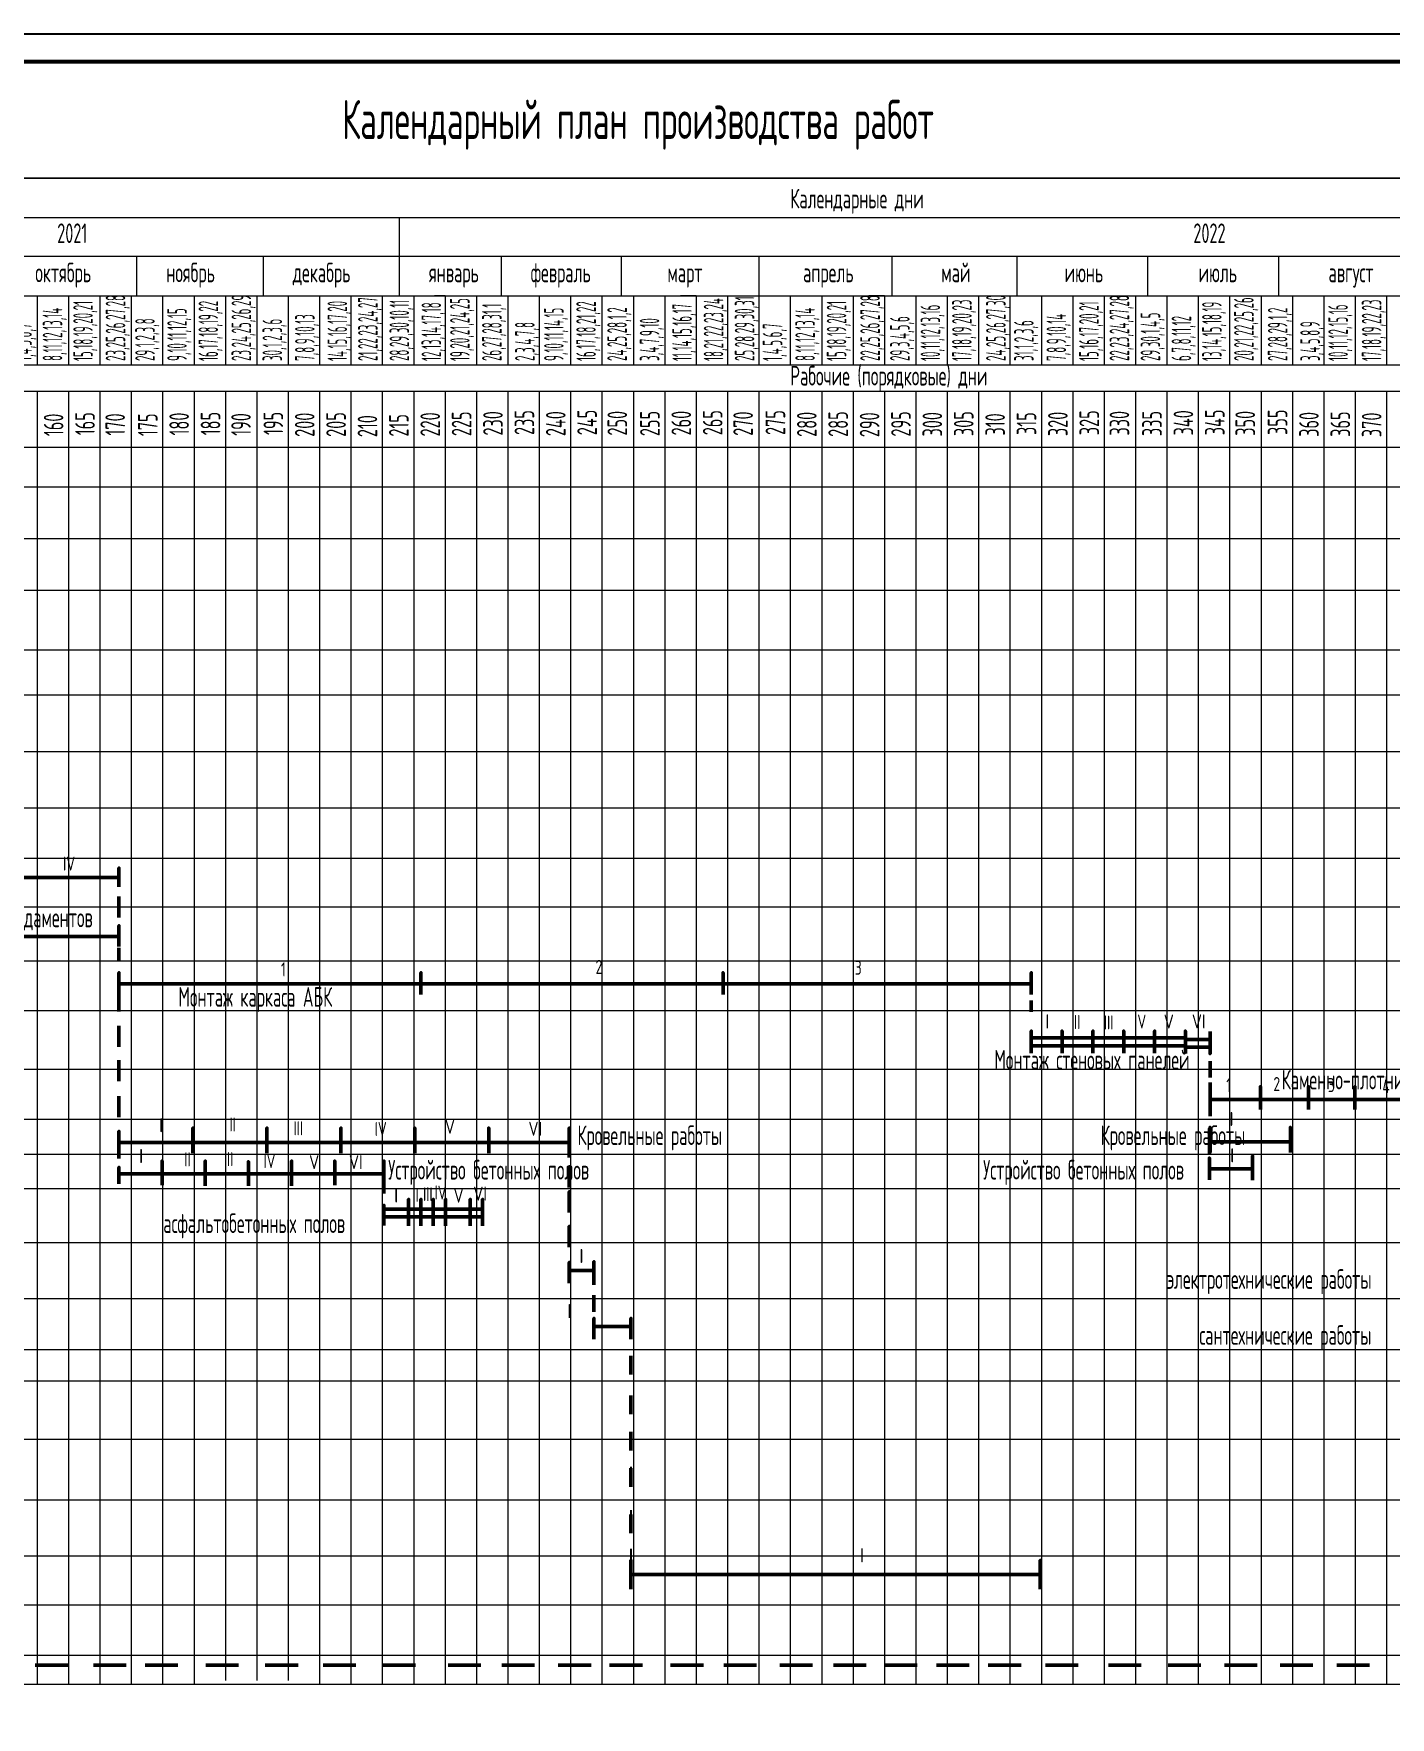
# Paper-space layout 'кал.план' of a CAD drawing. Header units: millimetres. Extents: x 0 to 2359, y 0 to 678.
# Drawn here: x 353 to 595.1, y 293.9 to 594.3 of the extents above; entities that cross this region are included whole.
import ezdxf

# ---------------------------------------------------------------- set-up
doc = ezdxf.new("R2010")
doc.units = ezdxf.units.MM
doc.header["$LTSCALE"] = 0.5
doc.linetypes.add('ACAD_ISO03W100', pattern=[30, 12, -18])
for name, color, linetype, lineweight in [('ТОЛСТЫЕ', 1, 'Continuous', 50), ('тонкая', 7, 'Continuous', 20), ('ТОНКИЕе', 7, 'Continuous', 25)]:
    doc.layers.add(name, color=color, linetype=linetype, lineweight=lineweight)
doc.layers.add('тонкие', color=7, linetype='Continuous')
doc.styles.add('Наклонный', font='isocpeur.ttf', dxfattribs={"width": 0.7, "height": 3.5})
doc.styles.add('Наклонный 5', font='isocpeur.ttf', dxfattribs={"height": 7})

# ---------------------------------------------------------------- blocks, each defined once
blk = doc.blocks.new('A$C460C082E')
at = {"layer": 'тонкая'}
for p, q in [((5.6, 0), (5.6, -170)), ((11.2, 0), (11.2, -170)), ((16.8, 0), (16.8, -170))]:
    blk.add_line(p, q, dxfattribs=at)

psp = doc.layouts.new('кал.план')

# ---------------------------------------------------------------- linework, layer by layer
at = {"layer": 'ТОЛСТЫЕ', "const_width": 0.7}
psp.add_lwpolyline([(20.4018, 5.2751), (835.4018, 5.2751), (835.4018, 589.2751), (20.4018, 589.2751)], close=True, dxfattribs=at)
at = {"layer": 'ТОЛСТЫЕ', "color": 0}
for points in [[(350.5779, 443.721), (368.1779, 443.721), (368.1779, 445.4264), (368.1779, 442.0748)], [(368.1779, 443.6547), (368.1779, 443.6547), (368.1779, 445.2229), (368.1779, 442.2192)], [(368.1779, 440.3842), (368.1779, 436.6414)], [(334.6779, 433.1986), (368.1779, 433.1986), (368.1779, 435.1441), (368.1779, 431.4335)], [(368.1779, 431.1781), (368.1779, 428.8667)], [(368.1779, 424.785), (368.1779, 426.7694), (368.1779, 422.8574)], [(422.0779, 424.785), (422.0779, 426.7694), (422.0779, 422.8574)], [(475.9779, 424.785), (475.9779, 426.7694), (475.9779, 422.8574)], [(530.9779, 424.785), (530.9779, 426.7694), (530.9779, 422.8574)], [(368.1779, 424.785), (530.9779, 424.785)], [(368.1779, 423.5959), (368.1779, 419.8531)], [(530.9779, 419.7942), (530.9779, 421.8309)], [(368.1779, 417.2736), (368.1779, 413.5308)], [(530.9779, 414.358), (530.9779, 416.3424), (530.9779, 412.4304)], [(530.9779, 415.129), (558.4779, 415.129)], [(536.4779, 414.358), (536.4779, 416.3424), (536.4779, 412.4304)], [(536.4779, 414.358), (536.4779, 416.3424), (536.4779, 412.4304)], [(541.9779, 414.358), (541.9779, 416.3424), (541.9779, 412.4304)], [(541.9779, 414.358), (541.9779, 416.3424), (541.9779, 412.4304)], [(547.4779, 414.358), (547.4779, 416.3424), (547.4779, 412.4304)], [(547.4779, 414.358), (547.4779, 416.3424), (547.4779, 412.4304)], [(552.9779, 414.358), (552.9779, 416.3424), (552.9779, 412.4304)], [(552.9779, 414.358), (552.9779, 416.3424), (552.9779, 412.4304)], [(558.4779, 414.3035), (558.4779, 416.3424), (558.4779, 412.3492)], [(558.4779, 414.358), (558.4779, 416.3424), (558.4779, 412.4304)], [(562.8779, 414.8243), (558.4779, 414.8243)], [(562.8779, 414.3035), (562.8779, 414.3035), (562.8779, 412.3154), (562.8779, 416.2748)], [(530.9779, 413.7181), (558.4779, 413.7181)], [(562.8779, 413.5049), (558.4779, 413.5049)], [(368.1779, 411.1693), (368.1779, 407.4265)], [(562.8779, 410.9643), (562.8779, 408.1007)], [(562.8779, 401.1605), (562.8779, 407.1668)], [(571.8577, 404.1636), (571.8577, 406.4429), (571.8577, 402.3824)], [(580.4779, 404.1636), (580.4779, 406.4429), (580.4779, 402.3824)], [(588.72, 404.1636), (588.72, 406.4429), (588.72, 402.3824)], [(368.1779, 404.738), (368.1779, 400.9952)], [(562.8779, 404.1636), (613.4779, 404.1636)], [(368.1779, 396.5054), (368.1779, 398.4812), (368.1779, 394.6795)], [(368.1779, 396.5054), (381.3779, 396.5054)], [(368.1779, 396.5054), (448.4779, 396.5054)], [(368.1779, 396.4589), (368.1779, 394.5875)], [(381.3779, 396.5054), (381.3779, 399.0768), (381.3779, 394.5523)], [(381.3779, 396.5054), (381.3779, 399.0768), (381.3779, 394.5523)], [(381.3779, 396.5054), (381.3779, 398.4812), (381.3779, 394.6795)], [(394.5779, 396.5054), (394.5779, 399.0768), (394.5779, 394.5523)], [(394.5779, 396.5054), (394.5779, 399.0768), (394.5779, 394.5523)], [(407.7779, 396.5054), (407.7779, 399.0768), (407.7779, 394.5523)], [(407.7779, 396.5054), (407.7779, 399.0768), (407.7779, 394.5523)], [(420.9779, 396.5054), (420.9779, 399.0768), (420.9779, 394.5523)], [(420.9779, 396.5054), (420.9779, 399.0768), (420.9779, 394.5523)], [(434.1779, 396.5054), (434.1779, 399.0768), (434.1779, 394.5523)], [(448.5332, 396.5054), (448.5332, 399.0768), (448.5332, 394.5523)], [(448.5332, 395.4792), (448.5332, 397.5415), (448.5332, 393.8271)], [(562.7779, 396.3123), (562.7779, 398.8838), (562.7779, 394.3592)], [(562.7779, 396.6215), (577.2332, 396.6215)], [(562.8779, 396.6215), (562.8779, 399.1929), (562.8779, 394.6684)], [(577.2332, 396.6215), (577.2332, 399.1929), (577.2332, 394.6684)], [(368.1779, 396.3978), (368.1779, 393.6483)], [(562.7779, 391.7793), (562.7779, 393.7407), (562.7779, 389.9659)], [(570.4779, 391.9124), (570.4779, 394.0708), (570.4779, 389.754)], [(368.1779, 390.9122), (415.4779, 390.9122), (415.4779, 393.2037), (415.4779, 388.8869)], [(368.1779, 390.9122), (368.1779, 392.0302), (368.1779, 389.0988)], [(368.1779, 390.9122), (375.8779, 390.9122)], [(375.8779, 391.0453), (375.8779, 393.2037), (375.8779, 388.8869)], [(375.8779, 390.9122), (375.8779, 392.8736), (375.8779, 389.0988)], [(383.5779, 391.0453), (383.5779, 393.2037), (383.5779, 388.8869)], [(383.5779, 390.9122), (383.5779, 393.0706), (383.5779, 388.7538)], [(391.2779, 390.9122), (391.2779, 393.0706), (391.2779, 388.7538)], [(391.2779, 390.9122), (391.2779, 393.0706), (391.2779, 388.7538)], [(398.9779, 391.0453), (398.9779, 393.2037), (398.9779, 388.8869)], [(398.9779, 390.9122), (398.9779, 393.0706), (398.9779, 388.7538)], [(406.6779, 391.0453), (406.6779, 393.2037), (406.6779, 388.8869)], [(415.4779, 391.0453), (415.4779, 393.2037), (415.4779, 388.8869)], [(448.5332, 390.1306), (448.5332, 392.1928), (448.5332, 388.4785)], [(562.7779, 392.9075), (562.7779, 389.8135)], [(562.7779, 391.7793), (570.4779, 391.7793)], [(415.4779, 390.201), (415.4779, 387.3621)], [(448.5332, 385.6405), (448.5332, 387.7027), (448.5332, 383.9884)], [(415.4779, 384.0885), (415.4779, 385.2425), (415.4779, 381.6705)], [(415.4779, 384.9963), (415.4779, 381.9508)], [(415.4779, 384.5583), (433.0779, 384.5583)], [(419.8779, 384.0334), (419.8779, 386.3413), (419.8779, 381.6153)], [(422.0779, 384.0334), (422.0779, 386.3413), (422.0779, 381.6153)], [(424.2779, 384.0334), (424.2779, 386.3413), (424.2779, 381.6153)], [(426.4779, 384.0334), (426.4779, 386.3413), (426.4779, 381.6153)], [(430.8779, 384.0334), (430.8779, 386.3413), (430.8779, 381.6153)], [(433.0779, 384.0334), (433.0779, 386.3413), (433.0779, 381.6153)], [(415.4779, 383.2151), (433.0779, 383.2151)], [(448.5332, 379.4758), (448.5332, 381.538), (448.5332, 377.8237)], [(448.5332, 373.0128), (448.5332, 375.075), (448.5332, 371.3607)], [(448.5332, 373.6155), (452.9332, 373.6155)], [(452.9332, 373.0128), (452.9332, 375.2348), (452.9332, 371.0612)], [(452.9332, 366.2956), (452.9332, 369.2562)], [(452.9332, 363.0339), (452.9332, 365.0961), (452.9332, 361.3818)], [(452.9332, 363.6366), (457.3332, 363.6366)], [(452.9332, 363.6366), (459.5332, 363.6366)], [(459.5332, 363.0339), (459.5332, 365.0961), (459.5332, 361.3818)], [(459.5332, 358.4104), (459.5332, 355.0888)], [(459.5332, 351.3415), (459.5332, 348.0199)], [(459.5332, 344.8687), (459.5332, 341.5472)], [(459.5332, 338.396), (459.5332, 335.0745)], [(459.5332, 330.099), (459.5332, 326.7774)], [(459.5332, 319.3872), (459.5332, 321.9679), (459.5332, 316.8066)], [(532.5713, 319.3872), (532.5713, 321.9679), (532.5713, 316.8066)], [(459.5332, 319.3872), (532.3332, 319.3872)]]:
    psp.add_lwpolyline(points, dxfattribs=at)
at = {"layer": 'ТОЛСТЫЕ', "color": 1}
psp.add_lwpolyline([(368.1779, 440.0012), (368.1779, 437.2517)], dxfattribs=at)
at = {"layer": 'ТОЛСТЫЕ'}
for points in [[(359.0899, 303.252), (353.2489, 303.252)], [(369.4609, 303.252), (363.62, 303.252)], [(378.699, 303.252), (372.858, 303.252)], [(389.5058, 303.252), (383.6649, 303.252)], [(400.1383, 303.252), (394.2974, 303.252)], [(410.4657, 303.252), (404.6247, 303.252)], [(421.0982, 303.252), (415.2572, 303.252)], [(432.7765, 303.252), (426.9355, 303.252)], [(442.3632, 303.252), (436.5222, 303.252)], [(452.4261, 303.252), (446.5852, 303.252)], [(461.5771, 303.252), (455.7361, 303.252)], [(472.471, 303.252), (466.63, 303.252)], [(481.9705, 303.252), (476.1296, 303.252)], [(491.939, 303.252), (486.098, 303.252)], [(501.5256, 303.252), (495.6846, 303.252)], [(510.5894, 303.252), (504.7484, 303.252)], [(519.9146, 303.252), (514.0737, 303.252)], [(529.1527, 303.252), (523.3118, 303.252)], [(539.3495, 303.252), (533.5085, 303.252)], [(550.592, 303.252), (544.751, 303.252)], [(561.2245, 303.252), (555.3835, 303.252)], [(571.3129, 303.252), (565.4719, 303.252)], [(581.2482, 303.252), (575.4072, 303.252)], [(591.3578, 303.252), (585.5168, 303.252)]]:
    psp.add_lwpolyline(points, dxfattribs=at)
at = {"layer": 'тонкая'}
for p, q in [((24.0093, 568.4989), (833.0093, 568.4989)), ((835.1766, 568.4989), (24.0093, 568.4989)), ((179.9766, 561.4989), (835.1766, 561.4989)), ((179.9766, 561.4989), (403.9766, 561.4989)), ((418.2629, 547.4989), (418.2629, 561.5137)), ((835.1766, 554.4989), (179.9766, 554.4989)), ((371.3967, 547.4989), (371.3967, 554.4989)), ((393.9619, 547.4989), (393.9619, 554.4989)), ((436.4209, 547.4989), (436.4209, 554.5063)), ((457.8495, 547.4989), (457.8495, 554.5063)), ((482.435, 547.4989), (482.435, 554.5063)), ((506.1595, 547.4989), (506.1595, 554.5063)), ((528.449, 547.4989), (528.449, 554.5063)), ((551.7908, 547.4989), (551.7908, 554.5063)), ((575.1327, 547.4989), (575.1327, 554.5063)), ((179.9766, 547.4989), (823.9766, 547.4989)), ((353.5766, 547.4989), (353.5766, 537.4989)), ((353.5766, 547.4989), (353.5766, 535.1994)), ((359.1766, 547.4989), (359.1766, 537.4989)), ((359.1766, 547.4989), (359.1766, 535.1994)), ((364.7766, 547.4989), (364.7766, 537.4989)), ((364.7766, 547.4989), (364.7766, 535.1994)), ((370.3766, 547.4989), (370.3766, 537.4989)), ((370.3766, 547.4989), (370.3766, 535.1994)), ((375.9766, 547.4989), (375.9766, 537.4989)), ((375.9766, 547.4989), (377.8366, 547.4989)), ((375.9766, 547.4989), (375.9766, 535.1994)), ((381.5766, 547.4989), (381.5766, 537.4989)), ((381.5766, 547.4989), (383.4366, 547.4989)), ((381.5766, 547.4989), (381.5766, 535.1994)), ((387.1766, 547.4989), (387.1766, 537.4989)), ((387.1766, 547.4989), (387.1766, 535.1994)), ((392.7766, 547.4989), (392.7766, 537.4989)), ((392.7766, 547.4989), (392.7766, 535.1994)), ((398.3766, 547.4989), (398.3766, 537.4989)), ((398.3766, 547.4989), (398.3766, 535.1994)), ((403.9766, 547.4989), (403.9766, 537.4989)), ((403.9766, 547.4989), (403.9766, 535.1994)), ((409.5766, 547.4989), (409.5766, 537.4989)), ((409.5766, 547.4989), (409.5766, 535.1994)), ((415.1766, 547.4989), (415.1766, 537.4989)), ((415.1766, 547.4989), (415.1766, 535.1994)), ((420.7766, 547.4989), (420.7766, 537.4989)), ((420.7766, 547.4989), (420.7766, 535.1994)), ((426.3766, 547.4989), (424.5166, 547.4989)), ((426.3766, 547.4989), (426.3766, 537.4989)), ((426.3766, 547.4989), (426.3766, 535.1994)), ((431.9766, 547.4989), (431.9766, 537.4989)), ((431.9766, 547.4989), (431.9766, 535.1994)), ((437.5766, 547.4989), (437.5766, 537.4989)), ((437.5766, 547.4989), (437.5766, 535.1994)), ((443.1766, 547.4989), (443.1766, 537.4989)), ((443.1766, 547.4989), (443.1766, 535.1994)), ((448.7766, 547.4989), (448.7766, 537.4989)), ((448.7766, 547.4989), (448.7766, 535.1994)), ((454.3766, 547.4989), (454.3766, 537.4989)), ((454.3766, 547.4989), (454.3766, 535.1994)), ((459.9766, 547.4989), (459.9766, 537.4989)), ((459.9766, 547.4989), (459.9766, 535.1994)), ((465.5766, 547.4989), (465.5766, 537.4989)), ((465.5766, 547.4989), (465.5766, 535.1994)), ((471.1766, 547.4989), (468.3766, 547.4989)), ((471.1766, 547.4989), (471.1766, 537.4989)), ((471.1766, 547.4989), (471.1766, 535.1994)), ((476.7766, 547.4989), (476.7766, 537.4989)), ((476.7766, 547.4989), (476.7766, 535.1994)), ((482.3766, 547.4989), (482.3766, 537.4989)), ((482.3766, 547.4989), (482.3766, 535.1994)), ((487.9766, 547.4989), (487.9766, 537.4989)), ((487.9766, 547.4989), (487.9766, 535.1994)), ((493.5766, 547.4989), (493.5766, 537.4989)), ((493.5766, 547.4989), (493.5766, 535.1994)), ((499.1766, 547.4989), (499.1766, 537.4989)), ((499.1766, 547.4989), (499.1766, 535.1994)), ((504.7766, 547.4989), (501.9766, 547.4989)), ((504.7766, 547.4989), (504.7766, 537.4989)), ((504.7766, 547.4989), (504.7766, 535.1994)), ((510.3766, 547.4989), (510.3766, 537.4989)), ((510.3766, 547.4989), (510.3766, 535.1994)), ((515.9766, 547.4989), (515.9766, 537.4989)), ((515.9766, 547.4989), (515.9766, 535.1994)), ((521.5766, 547.4989), (521.5766, 537.4989)), ((521.5766, 547.4989), (521.5766, 535.1994)), ((527.1766, 547.4989), (527.1766, 537.4989)), ((527.1766, 547.4989), (527.1766, 535.1994)), ((532.7766, 547.4989), (532.7766, 537.4989)), ((532.7766, 547.4989), (532.7766, 535.1994)), ((538.3766, 547.4989), (538.3766, 537.4989)), ((538.3766, 547.4989), (538.3766, 535.1994)), ((543.9766, 547.4989), (543.9766, 537.4989)), ((543.9766, 547.4989), (543.9766, 535.1994)), ((549.5766, 547.4989), (549.5766, 537.4989)), ((549.5766, 547.4989), (549.5766, 535.1994)), ((555.1766, 547.4989), (555.1766, 537.4989)), ((555.1766, 547.4989), (555.1766, 535.1994)), ((560.7766, 547.4989), (560.7766, 537.4989)), ((560.7766, 547.4989), (560.7766, 535.1994)), ((566.3766, 547.4989), (566.3766, 537.4989)), ((566.3766, 547.4989), (566.3766, 535.1994)), ((571.9766, 547.4989), (571.9766, 537.4989)), ((571.9766, 547.4989), (571.9766, 535.1994)), ((577.5766, 547.4989), (577.5766, 537.4989)), ((577.5766, 547.4989), (577.5766, 535.1994)), ((583.1766, 547.4989), (583.1766, 537.4989)), ((583.1766, 547.4989), (583.1766, 535.1994)), ((588.7766, 547.4989), (588.7766, 537.4989)), ((588.7766, 547.4989), (588.7766, 535.1994)), ((594.3766, 547.4989), (594.3766, 537.4989)), ((594.3766, 547.4989), (594.3766, 535.1994)), ((179.9766, 535.1994), (835.1766, 535.1994)), ((179.9766, 530.4989), (835.1766, 530.4989)), ((353.5766, 530.4989), (353.5766, 520.4989)), ((359.1766, 530.4989), (359.1766, 520.4989)), ((364.7766, 530.4989), (364.7766, 520.4989)), ((370.3766, 530.4989), (370.3766, 520.4989)), ((375.9766, 530.4989), (375.9766, 520.4989)), ((381.5766, 530.4989), (381.5766, 520.4989)), ((387.1766, 530.4989), (387.1766, 520.4989)), ((392.7766, 530.4989), (392.7766, 520.4989)), ((398.3766, 530.4989), (398.3766, 520.4989)), ((403.9766, 530.4989), (403.9766, 520.4989)), ((409.5766, 530.4989), (409.5766, 520.4989)), ((415.1766, 530.4989), (415.1766, 520.4989)), ((420.7766, 530.4989), (420.7766, 520.4989)), ((426.3766, 530.4989), (426.3766, 520.4989)), ((431.9766, 530.4989), (431.9766, 520.4989)), ((437.5766, 530.4989), (437.5766, 520.4989)), ((443.1766, 530.4989), (443.1766, 520.4989)), ((448.7766, 530.4989), (448.7766, 520.4989)), ((454.3766, 530.4989), (454.3766, 520.4989)), ((459.9766, 530.4989), (459.9766, 520.4989)), ((465.5766, 530.4989), (465.5766, 520.4989)), ((471.1766, 530.4989), (471.1766, 520.4989)), ((476.7766, 530.4989), (476.7766, 520.4989)), ((482.3766, 530.4989), (482.3766, 520.4989)), ((487.9766, 530.4989), (487.9766, 520.4989)), ((493.5766, 530.4989), (493.5766, 520.4989)), ((499.1766, 530.4989), (499.1766, 520.4989)), ((504.7766, 530.4989), (504.7766, 520.4989)), ((510.3766, 530.4989), (510.3766, 520.4989)), ((515.9766, 530.4989), (515.9766, 520.4989)), ((521.5766, 530.4989), (521.5766, 520.4989)), ((527.1766, 530.4989), (527.1766, 520.4989)), ((532.7766, 530.4989), (532.7766, 520.4989)), ((538.3766, 530.4989), (538.3766, 520.4989)), ((543.9766, 530.4989), (543.9766, 520.4989)), ((549.5766, 530.4989), (549.5766, 520.4989)), ((555.1766, 530.4989), (555.1766, 520.4989)), ((560.7766, 530.4989), (560.7766, 520.4989)), ((566.3766, 530.4989), (566.3766, 520.4989)), ((571.9766, 530.4989), (571.9766, 520.4989)), ((577.5766, 530.4989), (577.5766, 520.4989)), ((583.1766, 530.4989), (583.1766, 520.4989)), ((588.7766, 530.4989), (588.7766, 520.4989)), ((594.3766, 530.4989), (594.3766, 520.4989)), ((179.9766, 520.4989), (835.1766, 520.4989)), ((353.5766, 520.4989), (353.5766, 350.4989)), ((359.1766, 520.4989), (359.1766, 350.4989)), ((364.7766, 520.4989), (364.7766, 350.4989)), ((370.3766, 520.4989), (370.3766, 350.4989)), ((375.9766, 520.4989), (375.9766, 350.4989)), ((381.5766, 520.4989), (381.5766, 350.4989)), ((403.9766, 520.4989), (403.9766, 350.4989)), ((409.5766, 520.4989), (409.5766, 350.4989)), ((415.1766, 520.4989), (415.1766, 350.4989)), ((420.7766, 520.4989), (420.7766, 350.4989)), ((426.3766, 520.4989), (426.3766, 350.4989)), ((431.9766, 520.4989), (431.9766, 350.4989)), ((437.5766, 520.4989), (437.5766, 350.4989)), ((443.1766, 520.4989), (443.1766, 350.4989)), ((448.7766, 520.4989), (448.7766, 350.4989)), ((454.3766, 520.4989), (454.3766, 350.4989)), ((459.9766, 520.4989), (459.9766, 350.4989)), ((465.5766, 520.4989), (465.5766, 350.4989)), ((471.1766, 520.4989), (471.1766, 350.4989)), ((476.7766, 520.4989), (476.7766, 350.4989)), ((482.3766, 520.4989), (482.3766, 350.4989)), ((487.9766, 520.4989), (487.9766, 350.4989)), ((493.5766, 520.4989), (493.5766, 350.4989)), ((499.1766, 520.4989), (499.1766, 350.4989)), ((504.7766, 520.4989), (504.7766, 350.4989)), ((510.3766, 520.4989), (510.3766, 350.4989)), ((515.9766, 520.4989), (515.9766, 350.4989)), ((521.5766, 520.4989), (521.5766, 350.4989)), ((527.1766, 520.4989), (527.1766, 350.4989)), ((532.7766, 520.4989), (532.7766, 350.4989)), ((538.3766, 520.4989), (538.3766, 350.4989)), ((543.9766, 520.4989), (543.9766, 350.4989)), ((549.5766, 520.4989), (549.5766, 350.4989)), ((555.1766, 520.4989), (555.1766, 350.4989)), ((560.7766, 520.4989), (560.7766, 350.4989)), ((566.3766, 520.4989), (566.3766, 350.4989)), ((571.9766, 520.4989), (571.9766, 350.4989)), ((577.5766, 520.4989), (577.5766, 350.4989)), ((583.1766, 520.4989), (583.1766, 350.4989)), ((588.7766, 520.4989), (588.7766, 350.4989)), ((594.3766, 520.4989), (594.3766, 350.4989)), ((21.0093, 513.4114), (833.0093, 513.4114)), ((179.9766, 513.4114), (835.1766, 513.4114)), ((353.5766, 510.4989), (353.5766, 340.4989)), ((359.1766, 510.4989), (359.1766, 340.4989)), ((364.7766, 510.4989), (364.7766, 340.4989)), ((370.3766, 510.4989), (370.3766, 340.4989)), ((375.9766, 510.4989), (375.9766, 340.4989)), ((381.5766, 510.4989), (381.5766, 340.4989)), ((403.9766, 510.4989), (403.9766, 340.4989)), ((409.5766, 510.4989), (409.5766, 340.4989)), ((415.1766, 510.4989), (415.1766, 340.4989)), ((420.7766, 510.4989), (420.7766, 340.4989)), ((426.3766, 510.4989), (426.3766, 340.4989)), ((431.9766, 510.4989), (431.9766, 340.4989)), ((437.5766, 510.4989), (437.5766, 340.4989)), ((443.1766, 510.4989), (443.1766, 340.4989)), ((448.7766, 510.4989), (448.7766, 340.4989)), ((454.3766, 510.4989), (454.3766, 340.4989)), ((459.9766, 510.4989), (459.9766, 340.4989)), ((465.5766, 510.4989), (465.5766, 340.4989)), ((471.1766, 510.4989), (471.1766, 340.4989)), ((476.7766, 510.4989), (476.7766, 340.4989)), ((482.3766, 510.4989), (482.3766, 340.4989)), ((487.9766, 510.4989), (487.9766, 340.4989)), ((493.5766, 510.4989), (493.5766, 340.4989)), ((499.1766, 510.4989), (499.1766, 340.4989)), ((504.7766, 510.4989), (504.7766, 340.4989)), ((510.3766, 510.4989), (510.3766, 340.4989)), ((515.9766, 510.4989), (515.9766, 340.4989)), ((521.5766, 510.4989), (521.5766, 340.4989)), ((527.1766, 510.4989), (527.1766, 340.4989)), ((532.7766, 510.4989), (532.7766, 340.4989)), ((538.3766, 510.4989), (538.3766, 340.4989)), ((543.9766, 510.4989), (543.9766, 340.4989)), ((549.5766, 510.4989), (549.5766, 340.4989)), ((555.1766, 510.4989), (555.1766, 340.4989)), ((560.7766, 510.4989), (560.7766, 340.4989)), ((566.3766, 510.4989), (566.3766, 340.4989)), ((571.9766, 510.4989), (571.9766, 340.4989)), ((577.5766, 510.4989), (577.5766, 340.4989)), ((583.1766, 510.4989), (583.1766, 340.4989)), ((588.7766, 510.4989), (588.7766, 340.4989)), ((594.3766, 510.4989), (594.3766, 340.4989)), ((21.0093, 504.1934), (823.1093, 504.1934)), ((21.0093, 504.1934), (833.0093, 504.1934)), ((179.9766, 504.1934), (835.1766, 504.1934)), ((353.5766, 500.4989), (353.5766, 330.4989)), ((359.1766, 500.4989), (359.1766, 330.4989)), ((364.7766, 500.4989), (364.7766, 330.4989)), ((370.3766, 500.4989), (370.3766, 330.4989)), ((375.9766, 500.4989), (375.9766, 330.4989)), ((381.5766, 500.4989), (381.5766, 330.4989)), ((403.9766, 500.4989), (403.9766, 330.4989)), ((409.5766, 500.4989), (409.5766, 330.4989)), ((415.1766, 500.4989), (415.1766, 330.4989)), ((420.7766, 500.4989), (420.7766, 330.4989)), ((426.3766, 500.4989), (426.3766, 330.4989)), ((431.9766, 500.4989), (431.9766, 330.4989)), ((437.5766, 500.4989), (437.5766, 330.4989)), ((443.1766, 500.4989), (443.1766, 330.4989)), ((448.7766, 500.4989), (448.7766, 330.4989)), ((454.3766, 500.4989), (454.3766, 330.4989)), ((459.9766, 500.4989), (459.9766, 330.4989)), ((465.5766, 500.4989), (465.5766, 330.4989)), ((471.1766, 500.4989), (471.1766, 330.4989)), ((476.7766, 500.4989), (476.7766, 330.4989)), ((482.3766, 500.4989), (482.3766, 330.4989)), ((487.9766, 500.4989), (487.9766, 330.4989)), ((493.5766, 500.4989), (493.5766, 330.4989)), ((499.1766, 500.4989), (499.1766, 330.4989)), ((504.7766, 500.4989), (504.7766, 330.4989)), ((510.3766, 500.4989), (510.3766, 330.4989)), ((515.9766, 500.4989), (515.9766, 330.4989)), ((521.5766, 500.4989), (521.5766, 330.4989)), ((527.1766, 500.4989), (527.1766, 330.4989)), ((532.7766, 500.4989), (532.7766, 330.4989)), ((538.3766, 500.4989), (538.3766, 330.4989)), ((543.9766, 500.4989), (543.9766, 330.4989)), ((549.5766, 500.4989), (549.5766, 330.4989)), ((555.1766, 500.4989), (555.1766, 330.4989)), ((560.7766, 500.4989), (560.7766, 330.4989)), ((566.3766, 500.4989), (566.3766, 330.4989)), ((571.9766, 500.4989), (571.9766, 330.4989)), ((577.5766, 500.4989), (577.5766, 330.4989)), ((583.1766, 500.4989), (583.1766, 330.4989)), ((588.7766, 500.4989), (588.7766, 330.4989)), ((594.3766, 500.4989), (594.3766, 330.4989)), ((21.0093, 494.9845), (823.1093, 494.9845)), ((21.0093, 494.9845), (833.0093, 494.9845)), ((179.9766, 494.9845), (835.1766, 494.9845)), ((353.5766, 490.4989), (353.5766, 320.4989)), ((359.1766, 490.4989), (359.1766, 320.4989)), ((364.7766, 490.4989), (364.7766, 320.4989)), ((370.3766, 490.4989), (370.3766, 320.4989)), ((375.9766, 490.4989), (375.9766, 320.4989)), ((381.5766, 490.4989), (381.5766, 320.4989)), ((403.9766, 490.4989), (403.9766, 320.4989)), ((409.5766, 490.4989), (409.5766, 320.4989)), ((415.1766, 490.4989), (415.1766, 320.4989)), ((420.7766, 490.4989), (420.7766, 320.4989)), ((426.3766, 490.4989), (426.3766, 320.4989)), ((431.9766, 490.4989), (431.9766, 320.4989)), ((437.5766, 490.4989), (437.5766, 320.4989)), ((443.1766, 490.4989), (443.1766, 320.4989)), ((448.7766, 490.4989), (448.7766, 320.4989)), ((454.3766, 490.4989), (454.3766, 320.4989)), ((459.9766, 490.4989), (459.9766, 320.4989)), ((465.5766, 490.4989), (465.5766, 320.4989)), ((471.1766, 490.4989), (471.1766, 320.4989)), ((476.7766, 490.4989), (476.7766, 320.4989)), ((482.3766, 490.4989), (482.3766, 320.4989)), ((487.9766, 490.4989), (487.9766, 320.4989)), ((493.5766, 490.4989), (493.5766, 320.4989)), ((499.1766, 490.4989), (499.1766, 320.4989)), ((504.7766, 490.4989), (504.7766, 320.4989)), ((510.3766, 490.4989), (510.3766, 320.4989)), ((515.9766, 490.4989), (515.9766, 320.4989)), ((521.5766, 490.4989), (521.5766, 320.4989)), ((527.1766, 490.4989), (527.1766, 320.4989)), ((532.7766, 490.4989), (532.7766, 320.4989)), ((538.3766, 490.4989), (538.3766, 320.4989)), ((543.9766, 490.4989), (543.9766, 320.4989)), ((549.5766, 490.4989), (549.5766, 320.4989)), ((555.1766, 490.4989), (555.1766, 320.4989)), ((560.7766, 490.4989), (560.7766, 320.4989)), ((566.3766, 490.4989), (566.3766, 320.4989)), ((571.9766, 490.4989), (571.9766, 320.4989)), ((577.5766, 490.4989), (577.5766, 320.4989)), ((583.1766, 490.4989), (583.1766, 320.4989)), ((588.7766, 490.4989), (588.7766, 320.4989)), ((594.3766, 490.4989), (594.3766, 320.4989)), ((21.0093, 484.3456), (823.1093, 484.3456)), ((21.0093, 484.3456), (833.0093, 484.3456)), ((179.9766, 484.3456), (835.1766, 484.3456)), ((353.5766, 480.4989), (353.5766, 310.4989)), ((359.1766, 480.4989), (359.1766, 310.4989)), ((364.7766, 480.4989), (364.7766, 310.4989)), ((370.3766, 480.4989), (370.3766, 310.4989)), ((375.9766, 480.4989), (375.9766, 310.4989)), ((381.5766, 480.4989), (381.5766, 310.4989)), ((403.9766, 480.4989), (403.9766, 310.4989)), ((409.5766, 480.4989), (409.5766, 310.4989)), ((415.1766, 480.4989), (415.1766, 310.4989)), ((420.7766, 480.4989), (420.7766, 310.4989)), ((426.3766, 480.4989), (426.3766, 310.4989)), ((431.9766, 480.4989), (431.9766, 310.4989)), ((437.5766, 480.4989), (437.5766, 310.4989)), ((443.1766, 480.4989), (443.1766, 310.4989)), ((448.7766, 480.4989), (448.7766, 310.4989)), ((454.3766, 480.4989), (454.3766, 310.4989)), ((459.9766, 480.4989), (459.9766, 310.4989)), ((465.5766, 480.4989), (465.5766, 310.4989)), ((471.1766, 480.4989), (471.1766, 310.4989)), ((476.7766, 480.4989), (476.7766, 310.4989)), ((482.3766, 480.4989), (482.3766, 310.4989)), ((487.9766, 480.4989), (487.9766, 310.4989)), ((493.5766, 480.4989), (493.5766, 310.4989)), ((499.1766, 480.4989), (499.1766, 310.4989)), ((504.7766, 480.4989), (504.7766, 310.4989)), ((510.3766, 480.4989), (510.3766, 310.4989)), ((515.9766, 480.4989), (515.9766, 310.4989)), ((521.5766, 480.4989), (521.5766, 310.4989)), ((527.1766, 480.4989), (527.1766, 310.4989)), ((532.7766, 480.4989), (532.7766, 310.4989)), ((538.3766, 480.4989), (538.3766, 310.4989)), ((543.9766, 480.4989), (543.9766, 310.4989)), ((549.5766, 480.4989), (549.5766, 310.4989)), ((555.1766, 480.4989), (555.1766, 310.4989)), ((560.7766, 480.4989), (560.7766, 310.4989)), ((566.3766, 480.4989), (566.3766, 310.4989)), ((571.9766, 480.4989), (571.9766, 310.4989)), ((577.5766, 480.4989), (577.5766, 310.4989)), ((583.1766, 480.4989), (583.1766, 310.4989)), ((588.7766, 480.4989), (588.7766, 310.4989)), ((594.3766, 480.4989), (594.3766, 310.4989)), ((21.0093, 476.3543), (823.1093, 476.3543)), ((21.0093, 476.3543), (833.0093, 476.3543)), ((179.9766, 476.3543), (835.1766, 476.3543)), ((353.5766, 470.4989), (353.5766, 300.4989)), ((359.1766, 470.4989), (359.1766, 300.4989)), ((364.7766, 470.4989), (364.7766, 300.4989)), ((370.3766, 470.4989), (370.3766, 300.4989)), ((375.9766, 470.4989), (375.9766, 300.4989)), ((381.5766, 470.4989), (381.5766, 300.4989)), ((403.9766, 470.4989), (403.9766, 300.4989)), ((409.5766, 470.4989), (409.5766, 300.4989)), ((415.1766, 470.4989), (415.1766, 300.4989)), ((420.7766, 470.4989), (420.7766, 300.4989)), ((426.3766, 470.4989), (426.3766, 300.4989)), ((431.9766, 470.4989), (431.9766, 300.4989)), ((437.5766, 470.4989), (437.5766, 300.4989)), ((443.1766, 470.4989), (443.1766, 300.4989)), ((448.7766, 470.4989), (448.7766, 300.4989)), ((454.3766, 470.4989), (454.3766, 300.4989)), ((459.9766, 470.4989), (459.9766, 300.4989)), ((465.5766, 470.4989), (465.5766, 300.4989)), ((471.1766, 470.4989), (471.1766, 300.4989)), ((476.7766, 470.4989), (476.7766, 300.4989)), ((482.3766, 470.4989), (482.3766, 300.4989)), ((487.9766, 470.4989), (487.9766, 300.4989)), ((493.5766, 470.4989), (493.5766, 300.4989)), ((499.1766, 470.4989), (499.1766, 300.4989)), ((504.7766, 470.4989), (504.7766, 300.4989)), ((510.3766, 470.4989), (510.3766, 300.4989)), ((515.9766, 470.4989), (515.9766, 300.4989)), ((521.5766, 470.4989), (521.5766, 300.4989)), ((527.1766, 470.4989), (527.1766, 300.4989)), ((532.7766, 470.4989), (532.7766, 300.4989)), ((538.3766, 470.4989), (538.3766, 300.4989)), ((543.9766, 470.4989), (543.9766, 300.4989)), ((549.5766, 470.4989), (549.5766, 300.4989)), ((555.1766, 470.4989), (555.1766, 300.4989)), ((560.7766, 470.4989), (560.7766, 300.4989)), ((566.3766, 470.4989), (566.3766, 300.4989)), ((571.9766, 470.4989), (571.9766, 300.4989)), ((577.5766, 470.4989), (577.5766, 300.4989)), ((583.1766, 470.4989), (583.1766, 300.4989)), ((588.7766, 470.4989), (588.7766, 300.4989)), ((594.3766, 470.4989), (594.3766, 300.4989)), ((21.0093, 466.2113), (823.1093, 466.2113)), ((21.0093, 466.2113), (833.0093, 466.2113)), ((179.9766, 466.2113), (835.1766, 466.2113)), ((353.5766, 460.4989), (353.5766, 299.8783)), ((359.1766, 460.4989), (359.1766, 299.8783)), ((364.7766, 460.4989), (364.7766, 299.8783)), ((370.3766, 460.4989), (370.3766, 299.8783)), ((375.9766, 460.4989), (375.9766, 299.8783)), ((381.5766, 460.4989), (381.5766, 299.8783)), ((403.9766, 460.4989), (403.9766, 299.8783)), ((409.5766, 460.4989), (409.5766, 299.8783)), ((415.1766, 460.4989), (415.1766, 299.8783)), ((420.7766, 460.4989), (420.7766, 299.8783)), ((426.3766, 460.4989), (426.3766, 299.8783)), ((431.9766, 460.4989), (431.9766, 299.8783)), ((437.5766, 460.4989), (437.5766, 299.8783)), ((443.1766, 460.4989), (443.1766, 299.8783)), ((448.7766, 460.4989), (448.7766, 299.8783)), ((454.3766, 460.4989), (454.3766, 299.8783)), ((459.9766, 460.4989), (459.9766, 299.8783)), ((465.5766, 460.4989), (465.5766, 299.8783)), ((471.1766, 460.4989), (471.1766, 299.8783)), ((476.7766, 460.4989), (476.7766, 299.8783)), ((482.3766, 460.4989), (482.3766, 299.8783)), ((487.9766, 460.4989), (487.9766, 299.8783)), ((493.5766, 460.4989), (493.5766, 299.8783)), ((499.1766, 460.4989), (499.1766, 299.8783)), ((504.7766, 460.4989), (504.7766, 299.8783)), ((510.3766, 460.4989), (510.3766, 299.8783)), ((515.9766, 460.4989), (515.9766, 299.8783)), ((521.5766, 460.4989), (521.5766, 299.8783)), ((527.1766, 460.4989), (527.1766, 299.8783)), ((532.7766, 460.4989), (532.7766, 299.8783)), ((538.3766, 460.4989), (538.3766, 299.8783)), ((543.9766, 460.4989), (543.9766, 299.8783)), ((549.5766, 460.4989), (549.5766, 299.8783)), ((555.1766, 460.4989), (555.1766, 299.8783)), ((560.7766, 460.4989), (560.7766, 299.8783)), ((566.3766, 460.4989), (566.3766, 299.8783)), ((571.9766, 460.4989), (571.9766, 299.8783)), ((577.5766, 460.4989), (577.5766, 299.8783)), ((583.1766, 460.4989), (583.1766, 299.8783)), ((588.7766, 460.4989), (588.7766, 299.8783)), ((594.3766, 460.4989), (594.3766, 299.8783)), ((21.0093, 456.1479), (823.1093, 456.1479)), ((21.0093, 456.1479), (833.0093, 456.1479)), ((179.9766, 456.1479), (835.1766, 456.1479)), ((353.5766, 450.4989), (353.5766, 299.8783)), ((359.1766, 450.4989), (359.1766, 299.8783)), ((364.7766, 450.4989), (364.7766, 299.8783)), ((370.3766, 450.4989), (370.3766, 299.8783)), ((375.9766, 450.4989), (375.9766, 299.8783)), ((381.5766, 450.4989), (381.5766, 299.8783)), ((403.9766, 450.4989), (403.9766, 299.8783)), ((409.5766, 450.4989), (409.5766, 299.8783)), ((415.1766, 450.4989), (415.1766, 299.8783)), ((420.7766, 450.4989), (420.7766, 299.8783)), ((426.3766, 450.4989), (426.3766, 299.8783)), ((431.9766, 450.4989), (431.9766, 299.8783)), ((437.5766, 450.4989), (437.5766, 299.8783)), ((443.1766, 450.4989), (443.1766, 299.8783)), ((448.7766, 450.4989), (448.7766, 299.8783)), ((454.3766, 450.4989), (454.3766, 299.8783)), ((459.9766, 450.4989), (459.9766, 299.8783)), ((465.5766, 450.4989), (465.5766, 299.8783)), ((471.1766, 450.4989), (471.1766, 299.8783)), ((476.7766, 450.4989), (476.7766, 299.8783)), ((482.3766, 450.4989), (482.3766, 299.8783)), ((487.9766, 450.4989), (487.9766, 299.8783)), ((493.5766, 450.4989), (493.5766, 299.8783)), ((499.1766, 450.4989), (499.1766, 299.8783)), ((504.7766, 450.4989), (504.7766, 299.8783)), ((510.3766, 450.4989), (510.3766, 299.8783)), ((515.9766, 450.4989), (515.9766, 299.8783)), ((521.5766, 450.4989), (521.5766, 299.8783)), ((527.1766, 450.4989), (527.1766, 299.8783)), ((532.7766, 450.4989), (532.7766, 299.8783)), ((538.3766, 450.4989), (538.3766, 299.8783)), ((543.9766, 450.4989), (543.9766, 299.8783)), ((549.5766, 450.4989), (549.5766, 299.8783)), ((555.1766, 450.4989), (555.1766, 299.8783)), ((560.7766, 450.4989), (560.7766, 299.8783)), ((566.3766, 450.4989), (566.3766, 299.8783)), ((571.9766, 450.4989), (571.9766, 299.8783)), ((577.5766, 450.4989), (577.5766, 299.8783)), ((583.1766, 450.4989), (583.1766, 299.8783)), ((588.7766, 450.4989), (588.7766, 299.8783)), ((594.3766, 450.4989), (594.3766, 299.8783)), ((21.0093, 447.2123), (823.1093, 447.2123)), ((21.0093, 447.2123), (833.0093, 447.2123)), ((179.9766, 447.2123), (835.1766, 447.2123)), ((555.1766, 445.4989), (555.1766, 350.4989)), ((21.0093, 438.5204), (823.1093, 438.5204)), ((21.0093, 438.5204), (833.0093, 438.5204)), ((179.9766, 438.5204), (835.1766, 438.5204)), ((353.5766, 440.4989), (353.5766, 299.8783)), ((364.7766, 440.4989), (364.7766, 299.8783)), ((370.3766, 440.4989), (370.3766, 299.8783)), ((375.9766, 440.4989), (375.9766, 299.8783)), ((381.5766, 440.4989), (381.5766, 299.8783)), ((403.9766, 440.4989), (403.9766, 299.8783)), ((409.5766, 440.4989), (409.5766, 299.8783)), ((415.1766, 440.4989), (415.1766, 299.8783)), ((420.7766, 440.4989), (420.7766, 299.8783)), ((426.3766, 440.4989), (426.3766, 299.8783)), ((431.9766, 440.4989), (431.9766, 299.8783)), ((437.5766, 440.4989), (437.5766, 299.8783)), ((443.1766, 440.4989), (443.1766, 299.8783)), ((448.7766, 440.4989), (448.7766, 299.8783)), ((454.3766, 440.4989), (454.3766, 299.8783)), ((459.9766, 440.4989), (459.9766, 299.8783)), ((465.5766, 440.4989), (465.5766, 299.8783)), ((471.1766, 440.4989), (471.1766, 299.8783)), ((476.7766, 440.4989), (476.7766, 299.8783)), ((482.3766, 440.4989), (482.3766, 299.8783)), ((487.9766, 440.4989), (487.9766, 299.8783)), ((493.5766, 440.4989), (493.5766, 299.8783)), ((499.1766, 440.4989), (499.1766, 299.8783)), ((504.7766, 440.4989), (504.7766, 299.8783)), ((510.3766, 440.4989), (510.3766, 299.8783)), ((515.9766, 440.4989), (515.9766, 299.8783)), ((521.5766, 440.4989), (521.5766, 299.8783)), ((527.1766, 440.4989), (527.1766, 299.8783)), ((532.7766, 440.4989), (532.7766, 299.8783)), ((538.3766, 440.4989), (538.3766, 299.8783)), ((543.9766, 440.4989), (543.9766, 299.8783)), ((549.5766, 440.4989), (549.5766, 299.8783)), ((555.1766, 440.4989), (555.1766, 299.8783)), ((560.7766, 440.4989), (560.7766, 299.8783)), ((566.3766, 440.4989), (566.3766, 299.8783)), ((571.9766, 440.4989), (571.9766, 299.8783)), ((577.5766, 440.4989), (577.5766, 299.8783)), ((583.1766, 440.4989), (583.1766, 299.8783)), ((588.7766, 440.4989), (588.7766, 299.8783)), ((594.3766, 440.4989), (594.3766, 299.8783)), ((21.0093, 428.9133), (823.1093, 428.9133)), ((21.0093, 428.9133), (833.0093, 428.9133)), ((179.9766, 428.9133), (835.1766, 428.9133)), ((21.0093, 420.0405), (823.1093, 420.0405)), ((21.0093, 420.0405), (833.0093, 420.0405)), ((179.9766, 420.0405), (835.1766, 420.0405)), ((21.0093, 409.5852), (823.1093, 409.5852)), ((21.0093, 409.5852), (833.0093, 409.5852)), ((179.9766, 409.5852), (835.1766, 409.5852)), ((21.0093, 400.6219), (823.1093, 400.6219)), ((21.0093, 400.6219), (833.0093, 400.6219)), ((179.9766, 400.6219), (835.1766, 400.6219)), ((21.0093, 394.4181), (823.1093, 394.4181)), ((21.0093, 394.4181), (833.0093, 394.4181)), ((179.9766, 394.4181), (835.1766, 394.4181)), ((21.0093, 388.257), (823.1093, 388.257)), ((21.0093, 388.257), (833.0093, 388.257)), ((179.9766, 388.257), (835.1766, 388.257)), ((21.0093, 378.6594), (833.0463, 378.6594)), ((179.9766, 378.6594), (835.1766, 378.6594)), ((555.1766, 375.4989), (555.1766, 299.8783)), ((21.0093, 368.652), (823.1093, 368.652)), ((21.0093, 368.652), (833.0093, 368.652)), ((179.9766, 368.652), (835.1766, 368.652)), ((555.1766, 365.4989), (555.1766, 299.8783)), ((21.0093, 359.5317), (823.1093, 359.5317)), ((21.0093, 359.5317), (833.0093, 359.5317)), ((179.9766, 359.5317), (835.1766, 359.5317)), ((21.0093, 353.967), (823.1093, 353.967)), ((21.0093, 353.967), (823.1093, 353.967)), ((21.0093, 353.967), (833.0093, 353.967)), ((179.9766, 353.967), (835.1766, 353.967)), ((21.0093, 343.5627), (823.1093, 343.5627)), ((21.0093, 343.5627), (833.0093, 343.5627)), ((21.0093, 343.5627), (835.1766, 343.5627)), ((21.0093, 332.7117), (823.1093, 332.7117)), ((21.0093, 332.7117), (823.1093, 332.7117)), ((21.0093, 332.7117), (823.1093, 332.7117)), ((21.0093, 332.7117), (833.0093, 332.7117)), ((21.0093, 332.7117), (835.1766, 332.7117)), ((21.0093, 322.7523), (823.1093, 322.7523)), ((21.0093, 322.7523), (823.1093, 322.7523)), ((21.0093, 322.7523), (823.1093, 322.7523)), ((21.0093, 322.7523), (833.0093, 322.7523)), ((21.0093, 322.7523), (835.1766, 322.7523)), ((21.0093, 313.9929), (823.1093, 313.9929)), ((21.0093, 313.9929), (823.1093, 313.9929)), ((21.0093, 313.9929), (823.1093, 313.9929)), ((21.0093, 313.9929), (833.0093, 313.9929)), ((21.0093, 313.9929), (835.1766, 313.9929)), ((21.0093, 305.0273), (823.1093, 305.0273)), ((21.0093, 305.0273), (823.1093, 305.0273)), ((21.0093, 305.0273), (823.1093, 305.0273)), ((21.0093, 305.0273), (833.0093, 305.0273)), ((21.0093, 305.0273), (835.1766, 305.0273)), ((21.0093, 299.8783), (823.1093, 299.8783)), ((21.0093, 299.8783), (835.1766, 299.8783))]:
    psp.add_line(p, q, dxfattribs=at)
at = {"layer": 'тонкая', "linetype": 'ACAD_ISO03W100'}
psp.add_line((555.1766, 364.4989), (555.1766, 299.8783), dxfattribs=at)
at = {"layer": 'тонкие'}
psp.add_lwpolyline([(840.4018, 0.2751), (0.4018, 0.2751), (0.4018, 594.2751), (840.4018, 594.2751)], close=True, dxfattribs=at)
at = {"layer": 'ТОНКИЕе', "color": 0}
for points in [[(459.5332, 338.628), (459.5332, 335.3698)], [(459.5332, 330.8924), (459.5332, 327.6342)], [(459.5332, 330.4698), (459.5332, 327.2115)], [(459.5332, 323.9836), (459.5332, 320.7254)]]:
    psp.add_lwpolyline(points, dxfattribs=at)

# ---------------------------------------------------------------- block references
at = {"layer": 'тонкая'}
for p in [(381.5766, 520.4989), (381.5766, 510.4989), (381.5766, 500.4989), (381.5766, 490.4989), (381.5766, 480.4989), (381.5766, 470.4989)]:
    psp.add_blockref('A$C460C082E', p, dxfattribs=at)

# ---------------------------------------------------------------- texts
at = {"layer": 'тонкая', "style": 'Наклонный', "width": 0.6}
for s, height, p in [('Календарный план производства работ', 7, (408.0012, 575.471)), ('Календарные дни', 3.5, (487.9766, 563.1105)), ('2021', 3.5, (357.1682, 556.9266)), ('2022', 3.5, (559.9018, 556.9266)), ('октябрь', 3.5, (353.254, 549.9266)), ('ноябрь', 3.5, (376.6292, 549.9266)), ('декабрь', 3.5, (399.1944, 549.9266)), ('февраль', 3.5, (441.6535, 549.9266)), ('май', 3.5, (514.9158, 549.9266)), ('январь', 3.5, (423.4954, 549.9266)), ('март', 3.5, (466.0534, 549.9266)), ('апрель', 3.5, (490.2464, 549.9266)), ('июнь', 3.5, (536.9094, 549.9266)), ('июль', 3.5, (560.8148, 549.9266)), ('август', 3.5, (584.0181, 549.9266)), ('Рабочие (порядковые) дни', 3.5, (487.9766, 531.5123)), ('Устройство фундаментов', 3.5, (331.396, 434.8751)), ('Монтаж каркаса АБК', 3.5, (378.7779, 420.7062)), ('Монтаж стеновых панелей', 3.5, (524.3779, 409.5007)), ('Каменно-плотницко-', 3.5, (575.6712, 405.9422)), ('Кровельные работы', 3.5, (449.9989, 396.0247)), ('Кровельные работы', 3.5, (543.3567, 396.0247)), ('Устройство бетонных полов', 3.5, (416.2286, 389.8674)), ('Устройство бетонных полов', 3.5, (522.3832, 389.8674)), ('асфальтобетонных полов', 3.5, (376.0868, 380.3229)), ('электротехнические работы', 3.5, (555.1217, 370.3679)), ('сантехнические работы', 3.5, (560.9617, 360.3877))]:
    psp.add_text(s, height=height, dxfattribs=at).set_placement(p)
at = {"layer": 'тонкая', "style": 'Наклонный'}
for s, width, p in [('23,25,26,27,28', 0.4, (369.3197, 535.8982)), ('23,24,25,26,29', 0.4, (391.7707, 535.8982)), ('21,22,23,24,27', 0.4, (414.3445, 535.8982)), ('28,29,30,10,11', 0.4, (419.9657, 535.8982)), ('19,20,21,24,25', 0.4, (430.7619, 535.8982)), ('18,21,22,23,24', 0.4, (476.0371, 535.8982)), ('25,28,29,30,31', 0.4, (481.569, 535.8982)), ('22,25,26,27,28', 0.4, (503.9644, 535.8982)), ('17,18,19,20,23', 0.4, (520.3473, 535.8982)), ('24,25,26,27,30', 0.4, (526.4145, 535.8982)), ('22,23,24,27,28', 0.4, (548.453, 535.8982)), ('20,21,22,25,26', 0.4, (570.67, 535.8982)), ('17,18,19,22,23', 0.4, (593.461, 535.8982)), ('8,11,12,13,14', 0.4, (358.0774, 535.8982)), ('15,18,19,20,21', 0.4, (363.5201, 535.8982)), ('9,10,11,12,15', 0.4, (380.2943, 535.8982)), ('16,17,18,19,22', 0.4, (385.8819, 535.8982)), ('7,8,9,10,13', 0.4, (403.1022, 535.8982)), ('14,15,16,17,20', 0.4, (408.9018, 535.8982)), ('12,13,14,17,18', 0.4, (425.6761, 535.8982)), ('26,27,28,31,1', 0.4, (436.4722, 535.8982)), ('9,10,11,14,15', 0.4, (447.5361, 535.8982)), ('16,17,18,21,22', 0.4, (453.2848, 535.8982)), ('24,25,28,1,2', 0.4, (458.8167, 535.8982)), ('11,14,15,16,17', 0.4, (470.4159, 535.8982)), ('8,11,12,13,14', 0.4, (492.3652, 535.8982)), ('15,18,19,20,21', 0.4, (497.9864, 535.8982)), ('29,3,4,5,6', 0.4, (509.2834, 535.8982)), ('10,11,12,13,16', 0.4, (514.7261, 535.8982)), ('7,8,9,10,14', 0.4, (537.2107, 535.8982)), ('15,16,17,20,21', 0.4, (543.0103, 535.8982)), ('29,30,1,4,5', 0.4, (553.985, 535.8982)), ('6,7,8,11,12', 0.4, (559.5169, 535.8982)), ('13,14,15,18,19', 0.4, (564.9596, 535.8982)), ('27,28,29,1,2', 0.4, (576.6868, 535.8982)), ('10,11,12,15,16', 0.4, (587.483, 535.8982)), ('1,4,5,6,7', 0.4, (352.6347, 535.8982)), ('29,1,2,3,8', 0.4, (374.5839, 535.8982)), ('30,1,2,3,6', 0.4, (397.3026, 535.8982)), ('2,3,4,7,8', 0.4, (442.3611, 535.8982)), ('3,4,7,9,10', 0.4, (464.6163, 535.8982)), ('1,4,5,6,7', 0.4, (486.5656, 535.8982)), ('31,1,2,3,6', 0.4, (531.4111, 535.8982)), ('3,4,5,8,9', 0.4, (582.4864, 535.8982)), ('160', 0.6, (358.2766, 522.4854)), ('165', 0.6, (363.8766, 522.6482)), ('170', 0.6, (369.2597, 522.5831)), ('175', 0.6, (375.0766, 522.4873)), ('180', 0.6, (380.6766, 522.6088)), ('185', 0.6, (386.2766, 522.6369)), ('190', 0.6, (391.7132, 522.5443)), ('195', 0.6, (397.4766, 522.6833)), ('200', 0.6, (403.0766, 522.3589)), ('205', 0.6, (408.6766, 522.3579)), ('210', 0.6, (414.2766, 522.3035)), ('215', 0.6, (419.8766, 522.4012)), ('220', 0.6, (425.4766, 522.423)), ('225', 0.6, (431.0766, 522.4882)), ('230', 0.6, (436.6766, 522.5858)), ('235', 0.6, (442.2766, 522.6835)), ('240', 0.6, (447.8766, 522.4854)), ('245', 0.6, (453.4766, 522.6482)), ('250', 0.6, (458.8597, 522.5831)), ('255', 0.6, (464.6766, 522.4873)), ('260', 0.6, (470.2766, 522.6088)), ('265', 0.6, (475.8766, 522.6369)), ('270', 0.6, (481.3132, 522.5443)), ('275', 0.6, (487.0766, 522.6833)), ('280', 0.6, (492.6766, 522.3589)), ('285', 0.6, (498.2766, 522.3579)), ('290', 0.6, (503.8766, 522.3035)), ('295', 0.6, (509.4766, 522.4012)), ('300', 0.6, (515.0766, 522.423)), ('305', 0.6, (520.6766, 522.4882)), ('310', 0.6, (526.2766, 522.5858)), ('315', 0.6, (531.8766, 522.6835)), ('320', 0.6, (537.4766, 522.4854)), ('325', 0.6, (543.0766, 522.6482)), ('330', 0.6, (548.4597, 522.5831)), ('335', 0.6, (554.2766, 522.4873)), ('340', 0.6, (559.8766, 522.6088)), ('345', 0.6, (565.4766, 522.6369)), ('350', 0.6, (570.9132, 522.5443)), ('355', 0.6, (576.6766, 522.6833)), ('360', 0.6, (582.2766, 522.3589)), ('365', 0.6, (587.8766, 522.3579)), ('370', 0.6, (593.4766, 522.3035))]:
    psp.add_text(s, height=3.5, rotation=90, dxfattribs=dict(at, width=width)).set_placement(p)
at = {"layer": 'ТОНКИЕе', "color": 0, "char_height": 2.5, "attachment_point": 1, "style": 'Наклонный 5'}
for s, width, insert in [('{\\Q0;\\W0.7;IV}', 2.135501, (358.2125, 447.47)), ('{\\Q0;\\W0.7;1}', 2.135501, (397.0959, 428.6163)), ('{\\Q0;\\W0.7;2}', 2.135501, (453.234, 429.0544)), ('{\\Q0;\\W0.7;3}', 2.135501, (499.4973, 428.9135)), ('{\\Q0;I}', 2.135501, (533.4408, 419.3291)), ('{\\Q0;\\W0.7;II}', 2.135501, (538.6099, 419.2239)), ('{\\Q0;\\W0.7;III}', 6.969708, (543.9371, 419.1408)), ('{\\Q0;\\W0.7;IV}', 2.135501, (549.3447, 419.314)), ('{\\Q0;\\W0.8;\\T0.85;V}', 2.135501, (554.6219, 419.2956)), ('{\\Q0;\\W0.8;VI}', 2.135501, (559.636, 419.3353)), ('{\\Q0;\\W0.7;1}', 2.135501, (565.7687, 407.9584)), ('{\\Q0;\\W0.7;2}', 2.135501, (574.1894, 408.1587)), ('{\\Q0;\\W0.7;3}', 2.135501, (583.9133, 407.9584)), ('{\\Q0;\\W0.7;4}', 2.135501, (593.6372, 407.7581)), ('{\\Q0;I}', 2.135501, (375.3102, 400.8207)), ('{\\Q0;\\W0.7;II}', 2.135501, (387.9063, 400.9436)), ('{\\Q0;\\W0.7;III}', 6.969708, (399.3293, 400.2646)), ('{\\Q0;\\W0.7;IV}', 2.135501, (413.8208, 400.1343)), ('{\\Q0;\\W0.8;\\T0.85;V}', 2.135501, (426.3425, 400.5248)), ('{\\Q0;\\W0.8;VI}', 2.135501, (441.2552, 400.1752)), ('{\\Q0;I}', 2.135501, (566.2882, 401.9284)), ('{\\Q0;I}', 2.135501, (371.7313, 395.3198)), ('{\\Q0;\\W0.7;II}', 2.135501, (379.8536, 394.7276)), ('{\\Q0;\\W0.7;III}', 6.969708, (386.8924, 394.7637)), ('{\\Q0;\\W0.7;IV}', 2.135501, (393.9674, 394.4233)), ('{\\Q0;\\W0.8;\\T0.85;V}', 2.135501, (402.1142, 394.2274)), ('{\\Q0;\\W0.8;VI}', 2.135501, (409.2235, 394.2274)), ('{\\Q0;I}', 2.135501, (566.4335, 395.4446)), ('{\\Q0;I}', 2.135501, (417.2613, 388.2721)), ('{\\Q0;\\W0.7;II}', 2.135501, (420.5343, 388.3976)), ('{\\Q0;\\W0.7;III}', 6.969708, (422.4543, 388.5234)), ('{\\Q0;\\W0.7;IV}', 2.135501, (424.5003, 388.811)), ('{\\Q0;\\W0.8;\\T0.85;V}', 2.135501, (427.8876, 388.2563)), ('{\\Q0;\\W0.8;VI}', 2.135501, (431.4048, 388.6151)), ('{\\Q0;I}', 2.135501, (450.3087, 377.4892)), ('{\\Q0;I}', 2.135501, (448.1428, 367.6591)), ('{\\Q0;I}', 2.135501, (500.3748, 324.0943))]:
    psp.add_mtext_dynamic_manual_height_columns(s, width=width, gutter_width=35, heights=[0], dxfattribs=dict(at, insert=insert))

doc.saveas('drawing.dxf')
